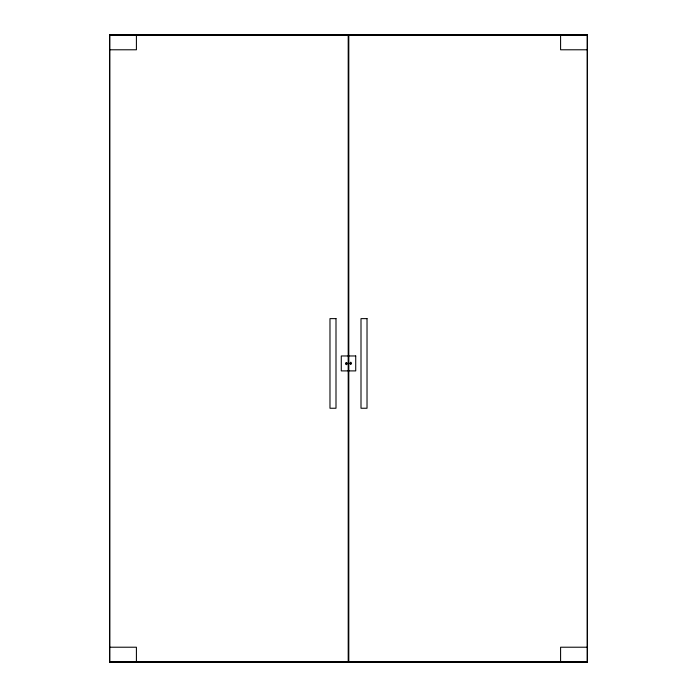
<?xml version="1.0" encoding="UTF-8"?>
<svg xmlns="http://www.w3.org/2000/svg" width="697" height="697" viewBox="0 0 697 697"><rect width="100%" height="100%" fill="white"/><g stroke="black" fill="none" stroke-linecap="round" stroke-linejoin="round"><path stroke-width="1.05" d="M346.392 363.939L346.392 363.05M350.608 363.817L350.608 362.937M350.844 362.292C347.925 363.381 352.734 366.352 350.844 362.292M346.679 364.566C348.561 361.943 344.222 361.708 346.156 364.575M346.679 364.566L346.156 364.575M109.525 35.146L348.204 35.146L348.204 661.854L109.525 661.854M587.475 35.146L348.796 35.146L348.796 661.854L587.475 661.854M109.525 49.783L136.412 49.783L136.412 34.85M587.475 49.783L560.588 49.783L560.588 34.85M109.525 647.217L136.412 647.217L136.412 662.15M587.475 647.217L560.588 647.217L560.588 662.15M345.939 363.494L346.845 363.494M350.155 363.372L351.061 363.381M587.17 35.146L587.17 661.854M348.5 355.967L348.5 370.9M109.83 35.146L109.83 661.854M587.475 34.85L109.525 34.85L109.525 662.15L587.475 662.15L587.475 34.85M335.998 318.625L329.977 318.625L329.977 408.242L335.998 408.242L335.998 318.625M367.023 318.625L361.002 318.625L361.002 408.242L367.023 408.242L367.023 318.625M355.723 355.967L341.277 355.967L341.277 370.9L355.723 370.9L355.723 355.967"/></g></svg>
